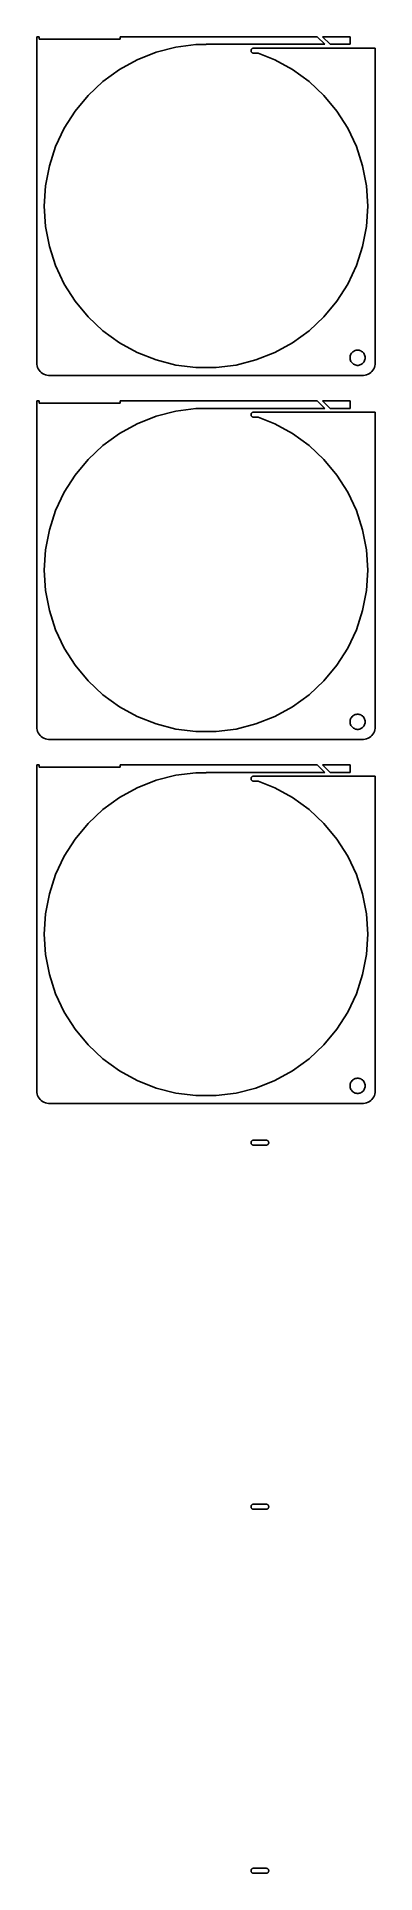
# Model space of a CAD drawing. Header units: metres. Extents: x -67 to 67, y 61 to 787.
import ezdxf

# ---------------------------------------------------------------- set-up
doc = ezdxf.new("R2010")
doc.units = ezdxf.units.M

msp = doc.modelspace()

# ---------------------------------------------------------------- linework, layer by layer
for p, q in [((-66, 787), (-67, 787)), ((-67, 787), (-67, 658)), ((-66, 786), (-66, 787)), ((-34, 786), (-66, 786)), ((44.0099, 786.99), (-34, 786.99)), ((-34, 786.99), (-34, 786)), ((47, 784), (44.0099, 786.99)), ((57, 786.99), (46.1312, 786.99)), ((46.1312, 786.99), (49.1213, 784)), ((57, 784), (57, 786.99)), ((-34.2929, 774.037), (-27.2499, 777.909)), ((-27.2499, 777.909), (-19.7771, 780.868)), ((-19.7771, 780.868), (-11.9924, 782.866)), ((-11.9924, 782.866), (-4.0186, 783.874)), ((-4.0186, 783.874), (0, 783.874)), ((0, 783.874), (0, 784)), ((0, 784), (47, 784)), ((17.8189, 781.625), (17.811, 781.5)), ((17.811, 781.5), (17.8189, 781.375)), ((17.8424, 781.749), (17.8189, 781.625)), ((17.8189, 781.375), (17.8424, 781.251)), ((17.8812, 781.868), (17.8424, 781.749)), ((17.8424, 781.251), (17.8812, 781.132)), ((17.9347, 781.982), (17.8812, 781.868)), ((17.8812, 781.132), (17.9347, 781.018)), ((18.002, 782.088), (17.9347, 781.982)), ((17.9347, 781.018), (18.002, 780.912)), ((18.082, 782.185), (18.002, 782.088)), ((18.002, 780.912), (18.082, 780.815)), ((18.1736, 782.271), (18.082, 782.185)), ((18.082, 780.815), (18.1736, 780.729)), ((18.2752, 782.344), (18.1736, 782.271)), ((18.1736, 780.729), (18.2752, 780.656)), ((18.3852, 782.405), (18.2752, 782.344)), ((18.2752, 780.656), (18.3852, 780.595)), ((18.502, 782.451), (18.3852, 782.405)), ((18.3852, 780.595), (18.502, 780.549)), ((18.6236, 782.482), (18.502, 782.451)), ((18.502, 780.549), (18.6236, 780.518)), ((18.7482, 782.498), (18.6236, 782.482)), ((18.6236, 780.518), (18.7482, 780.502)), ((19.561, 782.498), (18.7482, 782.498)), ((18.7482, 780.502), (20.7006, 780.502)), ((48.5, 782.5), (19.561, 782.5)), ((19.561, 782.5), (19.561, 782.498)), ((20.7006, 780.502), (27.2499, 777.909)), ((27.2499, 777.909), (34.2929, 774.037)), ((48.5533, 782.447), (48.5, 782.5)), ((48.6066, 782.5), (48.5533, 782.447)), ((66.9685, 782.5), (48.6066, 782.5)), ((49.1213, 784), (57, 784)), ((67, 782), (66.9685, 782.5)), ((67, 658), (67, 782)), ((-40.7951, 769.313), (-34.2929, 774.037)), ((34.2929, 774.037), (40.7951, 769.313)), ((-51.7771, 757.618), (-46.654, 763.811)), ((-46.654, 763.811), (-40.7951, 769.313)), ((40.7951, 769.313), (46.654, 763.811)), ((46.654, 763.811), (51.7771, 757.618)), ((-56.0836, 750.832), (-51.7771, 757.618)), ((51.7771, 757.618), (56.0836, 750.832)), ((-59.5057, 743.56), (-56.0836, 750.832)), ((56.0836, 750.832), (59.5057, 743.56)), ((-61.9893, 735.916), (-59.5057, 743.56)), ((59.5057, 743.56), (61.9893, 735.916)), ((-63.4953, 728.021), (-61.9893, 735.916)), ((61.9893, 735.916), (63.4953, 728.021)), ((-64, 720), (-63.4953, 728.021)), ((63.4953, 728.021), (64, 720)), ((-63.4953, 711.979), (-64, 720)), ((64, 720), (63.4953, 711.979)), ((-61.9893, 704.084), (-63.4953, 711.979)), ((63.4953, 711.979), (61.9893, 704.084)), ((-59.5057, 696.44), (-61.9893, 704.084)), ((61.9893, 704.084), (59.5057, 696.44)), ((-56.0836, 689.168), (-59.5057, 696.44)), ((59.5057, 696.44), (56.0836, 689.168)), ((-51.7771, 682.382), (-56.0836, 689.168)), ((56.0836, 689.168), (51.7771, 682.382)), ((-46.654, 676.189), (-51.7771, 682.382)), ((-40.7951, 670.687), (-46.654, 676.189)), ((46.654, 676.189), (40.7951, 670.687)), ((51.7771, 682.382), (46.654, 676.189)), ((-34.2929, 665.963), (-40.7951, 670.687)), ((40.7951, 670.687), (34.2929, 665.963)), ((-27.2499, 662.091), (-34.2929, 665.963)), ((-19.7771, 659.132), (-27.2499, 662.091)), ((27.2499, 662.091), (19.7771, 659.132)), ((34.2929, 665.963), (27.2499, 662.091)), ((57.2107, 661.104), (57.3711, 661.445)), ((57.3711, 661.445), (57.5729, 661.763)), ((57.5729, 661.763), (57.8131, 662.054)), ((57.8131, 662.054), (58.0877, 662.312)), ((58.0877, 662.312), (58.3925, 662.533)), ((58.3925, 662.533), (58.7227, 662.714)), ((58.7227, 662.714), (59.0729, 662.853)), ((59.0729, 662.853), (59.4379, 662.947)), ((59.4379, 662.947), (59.8116, 662.994)), ((59.8116, 662.994), (60.1884, 662.994)), ((60.1884, 662.994), (60.5621, 662.947)), ((60.5621, 662.947), (60.927, 662.853)), ((60.927, 662.853), (61.2773, 662.714)), ((61.2773, 662.714), (61.6075, 662.533)), ((61.6075, 662.533), (61.9123, 662.312)), ((61.9123, 662.312), (62.1869, 662.054)), ((62.1869, 662.054), (62.427, 661.763)), ((62.427, 661.763), (62.6289, 661.445)), ((62.6289, 661.445), (62.7893, 661.104)), ((-67, 658), (-66.9606, 657.373)), ((-66.9606, 657.373), (-66.8429, 656.757)), ((-66.8429, 656.757), (-66.6489, 656.159)), ((-66.6489, 656.159), (-66.3815, 655.591)), ((-66.3815, 655.591), (-66.0451, 655.061)), ((-66.0451, 655.061), (-65.6448, 654.577)), ((-65.6448, 654.577), (-65.1871, 654.147)), ((-65.1871, 654.147), (-64.6791, 653.778)), ((-11.9924, 657.134), (-19.7771, 659.132)), ((-4.0186, 656.126), (-11.9924, 657.134)), ((4.0186, 656.126), (-4.0186, 656.126)), ((11.9924, 657.134), (4.0186, 656.126)), ((19.7771, 659.132), (11.9924, 657.134)), ((57, 660), (57.0237, 660.376)), ((57.0237, 659.624), (57, 660)), ((57.0237, 660.376), (57.0942, 660.746)), ((57.0942, 659.254), (57.0237, 659.624)), ((57.0942, 660.746), (57.2107, 661.104)), ((57.2107, 658.896), (57.0942, 659.254)), ((57.3711, 658.555), (57.2107, 658.896)), ((57.5729, 658.237), (57.3711, 658.555)), ((57.8131, 657.946), (57.5729, 658.237)), ((58.0877, 657.688), (57.8131, 657.946)), ((58.3925, 657.467), (58.0877, 657.688)), ((58.7227, 657.286), (58.3925, 657.467)), ((59.0729, 657.147), (58.7227, 657.286)), ((59.4379, 657.053), (59.0729, 657.147)), ((59.8116, 657.006), (59.4379, 657.053)), ((60.1884, 657.006), (59.8116, 657.006)), ((60.5621, 657.053), (60.1884, 657.006)), ((60.927, 657.147), (60.5621, 657.053)), ((61.2773, 657.286), (60.927, 657.147)), ((61.6075, 657.467), (61.2773, 657.286)), ((61.9123, 657.688), (61.6075, 657.467)), ((62.1869, 657.946), (61.9123, 657.688)), ((62.427, 658.237), (62.1869, 657.946)), ((62.6289, 658.555), (62.427, 658.237)), ((62.7893, 658.896), (62.6289, 658.555)), ((62.7893, 661.104), (62.9057, 660.746)), ((62.9057, 659.254), (62.7893, 658.896)), ((62.9057, 660.746), (62.9763, 660.376)), ((62.9763, 659.624), (62.9057, 659.254)), ((62.9763, 660.376), (63, 660)), ((63, 660), (62.9763, 659.624)), ((64.6791, 653.778), (65.1871, 654.147)), ((65.1871, 654.147), (65.6448, 654.577)), ((65.6448, 654.577), (66.0451, 655.061)), ((66.0451, 655.061), (66.3815, 655.591)), ((66.3815, 655.591), (66.6489, 656.159)), ((66.6489, 656.159), (66.8429, 656.757)), ((66.8429, 656.757), (66.9606, 657.373)), ((66.9606, 657.373), (67, 658)), ((-64.6791, 653.778), (-64.1289, 653.476)), ((-64.1289, 653.476), (-63.5451, 653.245)), ((-63.5451, 653.245), (-62.9369, 653.089)), ((-62.9369, 653.089), (-62.3139, 653.01)), ((-62.3139, 653.01), (62.3139, 653.01)), ((62.3139, 653.01), (62.9369, 653.089)), ((62.9369, 653.089), (63.5451, 653.245)), ((63.5451, 653.245), (64.1289, 653.476)), ((64.1289, 653.476), (64.6791, 653.778)), ((-66, 643), (-67, 643)), ((-67, 643), (-67, 514)), ((-66, 642), (-66, 643)), ((-34, 642), (-66, 642)), ((44.0099, 642.99), (-34, 642.99)), ((-34, 642.99), (-34, 642)), ((-11.9924, 638.866), (-4.0186, 639.874)), ((-4.0186, 639.874), (0, 639.874)), ((0, 639.874), (0, 640)), ((0, 640), (47, 640)), ((47, 640), (44.0099, 642.99)), ((57, 642.99), (46.1312, 642.99)), ((46.1312, 642.99), (49.1213, 640)), ((49.1213, 640), (57, 640)), ((57, 640), (57, 642.99)), ((-34.2929, 630.037), (-27.2499, 633.909)), ((-27.2499, 633.909), (-19.7771, 636.868)), ((-19.7771, 636.868), (-11.9924, 638.866)), ((17.8189, 637.625), (17.811, 637.5)), ((17.811, 637.5), (17.8189, 637.375)), ((17.8424, 637.749), (17.8189, 637.625)), ((17.8189, 637.375), (17.8424, 637.251)), ((17.8812, 637.868), (17.8424, 637.749)), ((17.8424, 637.251), (17.8812, 637.132)), ((17.9347, 637.982), (17.8812, 637.868)), ((17.8812, 637.132), (17.9347, 637.018)), ((18.002, 638.088), (17.9347, 637.982)), ((17.9347, 637.018), (18.002, 636.912)), ((18.082, 638.185), (18.002, 638.088)), ((18.002, 636.912), (18.082, 636.815)), ((18.1736, 638.271), (18.082, 638.185)), ((18.082, 636.815), (18.1736, 636.729)), ((18.2752, 638.344), (18.1736, 638.271)), ((18.1736, 636.729), (18.2752, 636.656)), ((18.3852, 638.405), (18.2752, 638.344)), ((18.2752, 636.656), (18.3852, 636.595)), ((18.502, 638.451), (18.3852, 638.405)), ((18.3852, 636.595), (18.502, 636.549)), ((18.6236, 638.482), (18.502, 638.451)), ((18.502, 636.549), (18.6236, 636.518)), ((18.7482, 638.498), (18.6236, 638.482)), ((18.6236, 636.518), (18.7482, 636.502)), ((19.561, 638.498), (18.7482, 638.498)), ((18.7482, 636.502), (20.7006, 636.502)), ((48.5, 638.5), (19.561, 638.5)), ((19.561, 638.5), (19.561, 638.498)), ((20.7006, 636.502), (27.2499, 633.909)), ((27.2499, 633.909), (34.2929, 630.037)), ((48.5533, 638.447), (48.5, 638.5)), ((48.6066, 638.5), (48.5533, 638.447)), ((66.9685, 638.5), (48.6066, 638.5)), ((67, 638), (66.9685, 638.5)), ((67, 514), (67, 638)), ((-46.654, 619.811), (-40.7951, 625.313)), ((-40.7951, 625.313), (-34.2929, 630.037)), ((34.2929, 630.037), (40.7951, 625.313)), ((40.7951, 625.313), (46.654, 619.811)), ((-51.7771, 613.618), (-46.654, 619.811)), ((46.654, 619.811), (51.7771, 613.618)), ((-56.0836, 606.832), (-51.7771, 613.618)), ((51.7771, 613.618), (56.0836, 606.832)), ((-59.5057, 599.56), (-56.0836, 606.832)), ((56.0836, 606.832), (59.5057, 599.56)), ((-61.9893, 591.916), (-59.5057, 599.56)), ((59.5057, 599.56), (61.9893, 591.916)), ((-63.4953, 584.021), (-61.9893, 591.916)), ((61.9893, 591.916), (63.4953, 584.021)), ((-64, 576), (-63.4953, 584.021)), ((63.4953, 584.021), (64, 576)), ((-63.4953, 567.979), (-64, 576)), ((64, 576), (63.4953, 567.979)), ((-61.9893, 560.084), (-63.4953, 567.979)), ((63.4953, 567.979), (61.9893, 560.084)), ((-59.5057, 552.44), (-61.9893, 560.084)), ((61.9893, 560.084), (59.5057, 552.44)), ((-56.0836, 545.168), (-59.5057, 552.44)), ((59.5057, 552.44), (56.0836, 545.168)), ((-51.7771, 538.382), (-56.0836, 545.168)), ((56.0836, 545.168), (51.7771, 538.382)), ((-46.654, 532.189), (-51.7771, 538.382)), ((51.7771, 538.382), (46.654, 532.189)), ((-40.7951, 526.687), (-46.654, 532.189)), ((46.654, 532.189), (40.7951, 526.687)), ((-34.2929, 521.963), (-40.7951, 526.687)), ((40.7951, 526.687), (34.2929, 521.963)), ((-27.2499, 518.091), (-34.2929, 521.963)), ((-19.7771, 515.132), (-27.2499, 518.091)), ((27.2499, 518.091), (19.7771, 515.132)), ((34.2929, 521.963), (27.2499, 518.091)), ((57, 516), (57.0237, 516.376)), ((57.0237, 515.624), (57, 516)), ((57.0237, 516.376), (57.0942, 516.746)), ((57.0942, 516.746), (57.2107, 517.104)), ((57.2107, 517.104), (57.3711, 517.445)), ((57.3711, 517.445), (57.5729, 517.763)), ((57.5729, 517.763), (57.8131, 518.054)), ((57.8131, 518.054), (58.0877, 518.312)), ((58.0877, 518.312), (58.3925, 518.533)), ((58.3925, 518.533), (58.7227, 518.714)), ((58.7227, 518.714), (59.0729, 518.853)), ((59.0729, 518.853), (59.4379, 518.947)), ((59.4379, 518.947), (59.8116, 518.994)), ((59.8116, 518.994), (60.1884, 518.994)), ((60.1884, 518.994), (60.5621, 518.947)), ((60.5621, 518.947), (60.927, 518.853)), ((60.927, 518.853), (61.2773, 518.714)), ((61.2773, 518.714), (61.6075, 518.533)), ((61.6075, 518.533), (61.9123, 518.312)), ((61.9123, 518.312), (62.1869, 518.054)), ((62.1869, 518.054), (62.427, 517.763)), ((62.427, 517.763), (62.6289, 517.445)), ((62.6289, 517.445), (62.7893, 517.104)), ((62.7893, 517.104), (62.9057, 516.746)), ((62.9057, 516.746), (62.9763, 516.376)), ((62.9763, 516.376), (63, 516)), ((63, 516), (62.9763, 515.624)), ((-67, 514), (-66.9606, 513.373)), ((-66.9606, 513.373), (-66.8429, 512.757)), ((-66.8429, 512.757), (-66.6489, 512.159)), ((-66.6489, 512.159), (-66.3815, 511.591)), ((-66.3815, 511.591), (-66.0451, 511.061)), ((-66.0451, 511.061), (-65.6448, 510.577)), ((-65.6448, 510.577), (-65.1871, 510.147)), ((-65.1871, 510.147), (-64.6791, 509.778)), ((-64.6791, 509.778), (-64.1289, 509.476)), ((-64.1289, 509.476), (-63.5451, 509.245)), ((-63.5451, 509.245), (-62.9369, 509.089)), ((-62.9369, 509.089), (-62.3139, 509.01)), ((-62.3139, 509.01), (62.3139, 509.01)), ((-11.9924, 513.134), (-19.7771, 515.132)), ((-4.0186, 512.126), (-11.9924, 513.134)), ((4.0186, 512.126), (-4.0186, 512.126)), ((11.9924, 513.134), (4.0186, 512.126)), ((19.7771, 515.132), (11.9924, 513.134)), ((57.0942, 515.254), (57.0237, 515.624)), ((57.2107, 514.896), (57.0942, 515.254)), ((57.3711, 514.555), (57.2107, 514.896)), ((57.5729, 514.237), (57.3711, 514.555)), ((57.8131, 513.946), (57.5729, 514.237)), ((58.0877, 513.688), (57.8131, 513.946)), ((58.3925, 513.467), (58.0877, 513.688)), ((58.7227, 513.286), (58.3925, 513.467)), ((59.0729, 513.147), (58.7227, 513.286)), ((59.4379, 513.053), (59.0729, 513.147)), ((59.8116, 513.006), (59.4379, 513.053)), ((60.1884, 513.006), (59.8116, 513.006)), ((60.5621, 513.053), (60.1884, 513.006)), ((60.927, 513.147), (60.5621, 513.053)), ((61.2773, 513.286), (60.927, 513.147)), ((61.6075, 513.467), (61.2773, 513.286)), ((61.9123, 513.688), (61.6075, 513.467)), ((62.1869, 513.946), (61.9123, 513.688)), ((62.427, 514.237), (62.1869, 513.946)), ((62.3139, 509.01), (62.9369, 509.089)), ((62.6289, 514.555), (62.427, 514.237)), ((62.7893, 514.896), (62.6289, 514.555)), ((62.9057, 515.254), (62.7893, 514.896)), ((62.9763, 515.624), (62.9057, 515.254)), ((62.9369, 509.089), (63.5451, 509.245)), ((63.5451, 509.245), (64.1289, 509.476)), ((64.1289, 509.476), (64.6791, 509.778)), ((64.6791, 509.778), (65.1871, 510.147)), ((65.1871, 510.147), (65.6448, 510.577)), ((65.6448, 510.577), (66.0451, 511.061)), ((66.0451, 511.061), (66.3815, 511.591)), ((66.3815, 511.591), (66.6489, 512.159)), ((66.6489, 512.159), (66.8429, 512.757)), ((66.8429, 512.757), (66.9606, 513.373)), ((66.9606, 513.373), (67, 514)), ((-66, 499), (-67, 499)), ((-67, 499), (-67, 370)), ((-66, 498), (-66, 499)), ((-34, 498), (-66, 498)), ((44.0099, 498.99), (-34, 498.99)), ((-34, 498.99), (-34, 498)), ((-19.7771, 492.868), (-11.9924, 494.866)), ((-11.9924, 494.866), (-4.0186, 495.874)), ((-4.0186, 495.874), (0, 495.874)), ((0, 495.874), (0, 496)), ((0, 496), (47, 496)), ((18.002, 494.088), (17.9347, 493.982)), ((18.082, 494.185), (18.002, 494.088)), ((18.1736, 494.271), (18.082, 494.185)), ((18.2752, 494.344), (18.1736, 494.271)), ((18.3852, 494.405), (18.2752, 494.344)), ((18.502, 494.451), (18.3852, 494.405)), ((18.6236, 494.482), (18.502, 494.451)), ((18.7482, 494.498), (18.6236, 494.482)), ((19.561, 494.498), (18.7482, 494.498)), ((48.5, 494.5), (19.561, 494.5)), ((19.561, 494.5), (19.561, 494.498)), ((47, 496), (44.0099, 498.99)), ((57, 498.99), (46.1312, 498.99)), ((46.1312, 498.99), (49.1213, 496)), ((48.5533, 494.447), (48.5, 494.5)), ((48.6066, 494.5), (48.5533, 494.447)), ((66.9685, 494.5), (48.6066, 494.5)), ((49.1213, 496), (57, 496)), ((57, 496), (57, 498.99)), ((67, 494), (66.9685, 494.5)), ((-34.2929, 486.037), (-27.2499, 489.909)), ((-27.2499, 489.909), (-19.7771, 492.868)), ((17.8189, 493.625), (17.811, 493.5)), ((17.811, 493.5), (17.8189, 493.375)), ((17.8424, 493.749), (17.8189, 493.625)), ((17.8189, 493.375), (17.8424, 493.251)), ((17.8812, 493.868), (17.8424, 493.749)), ((17.8424, 493.251), (17.8812, 493.132)), ((17.9347, 493.982), (17.8812, 493.868)), ((17.8812, 493.132), (17.9347, 493.018)), ((17.9347, 493.018), (18.002, 492.912)), ((18.002, 492.912), (18.082, 492.815)), ((18.082, 492.815), (18.1736, 492.729)), ((18.1736, 492.729), (18.2752, 492.656)), ((18.2752, 492.656), (18.3852, 492.595)), ((18.3852, 492.595), (18.502, 492.549)), ((18.502, 492.549), (18.6236, 492.518)), ((18.6236, 492.518), (18.7482, 492.502)), ((18.7482, 492.502), (20.7006, 492.502)), ((20.7006, 492.502), (27.2499, 489.909)), ((27.2499, 489.909), (34.2929, 486.037)), ((67, 370), (67, 494)), ((-46.654, 475.811), (-40.7951, 481.313)), ((-40.7951, 481.313), (-34.2929, 486.037)), ((34.2929, 486.037), (40.7951, 481.313)), ((40.7951, 481.313), (46.654, 475.811)), ((-51.7771, 469.618), (-46.654, 475.811)), ((46.654, 475.811), (51.7771, 469.618)), ((-56.0836, 462.832), (-51.7771, 469.618)), ((51.7771, 469.618), (56.0836, 462.832)), ((-59.5057, 455.56), (-56.0836, 462.832)), ((56.0836, 462.832), (59.5057, 455.56)), ((-61.9893, 447.916), (-59.5057, 455.56)), ((59.5057, 455.56), (61.9893, 447.916)), ((-63.4953, 440.021), (-61.9893, 447.916)), ((61.9893, 447.916), (63.4953, 440.021)), ((-64, 432), (-63.4953, 440.021)), ((63.4953, 440.021), (64, 432)), ((-63.4953, 423.979), (-64, 432)), ((64, 432), (63.4953, 423.979)), ((-61.9893, 416.084), (-63.4953, 423.979)), ((63.4953, 423.979), (61.9893, 416.084)), ((-59.5057, 408.44), (-61.9893, 416.084)), ((61.9893, 416.084), (59.5057, 408.44)), ((-56.0836, 401.168), (-59.5057, 408.44)), ((59.5057, 408.44), (56.0836, 401.168)), ((-51.7771, 394.382), (-56.0836, 401.168)), ((56.0836, 401.168), (51.7771, 394.382)), ((-46.654, 388.189), (-51.7771, 394.382)), ((51.7771, 394.382), (46.654, 388.189)), ((-40.7951, 382.687), (-46.654, 388.189)), ((46.654, 388.189), (40.7951, 382.687)), ((-34.2929, 377.963), (-40.7951, 382.687)), ((-27.2499, 374.091), (-34.2929, 377.963)), ((34.2929, 377.963), (27.2499, 374.091)), ((40.7951, 382.687), (34.2929, 377.963)), ((-19.7771, 371.132), (-27.2499, 374.091)), ((-11.9924, 369.134), (-19.7771, 371.132)), ((19.7771, 371.132), (11.9924, 369.134)), ((27.2499, 374.091), (19.7771, 371.132)), ((57, 372), (57.0237, 372.376)), ((57.0237, 371.624), (57, 372)), ((57.0237, 372.376), (57.0942, 372.746)), ((57.0942, 371.254), (57.0237, 371.624)), ((57.0942, 372.746), (57.2107, 373.104)), ((57.2107, 370.896), (57.0942, 371.254)), ((57.2107, 373.104), (57.3711, 373.445)), ((57.3711, 370.555), (57.2107, 370.896)), ((57.3711, 373.445), (57.5729, 373.763)), ((57.5729, 370.237), (57.3711, 370.555)), ((57.5729, 373.763), (57.8131, 374.054)), ((57.8131, 374.054), (58.0877, 374.312)), ((58.0877, 374.312), (58.3925, 374.533)), ((58.3925, 374.533), (58.7227, 374.714)), ((58.7227, 374.714), (59.0729, 374.853)), ((59.0729, 374.853), (59.4379, 374.947)), ((59.4379, 374.947), (59.8116, 374.994)), ((59.8116, 374.994), (60.1884, 374.994)), ((60.1884, 374.994), (60.5621, 374.947)), ((60.5621, 374.947), (60.927, 374.853)), ((60.927, 374.853), (61.2773, 374.714)), ((61.2773, 374.714), (61.6075, 374.533)), ((61.6075, 374.533), (61.9123, 374.312)), ((61.9123, 374.312), (62.1869, 374.054)), ((62.1869, 374.054), (62.427, 373.763)), ((62.427, 373.763), (62.6289, 373.445)), ((62.6289, 370.555), (62.427, 370.237)), ((62.6289, 373.445), (62.7893, 373.104)), ((62.7893, 370.896), (62.6289, 370.555)), ((62.7893, 373.104), (62.9057, 372.746)), ((62.9057, 371.254), (62.7893, 370.896)), ((62.9057, 372.746), (62.9763, 372.376)), ((62.9763, 371.624), (62.9057, 371.254)), ((62.9763, 372.376), (63, 372)), ((63, 372), (62.9763, 371.624)), ((-67, 370), (-66.9606, 369.373)), ((-66.9606, 369.373), (-66.8429, 368.757)), ((-66.8429, 368.757), (-66.6489, 368.159)), ((-66.6489, 368.159), (-66.3815, 367.591)), ((-66.3815, 367.591), (-66.0451, 367.061)), ((-66.0451, 367.061), (-65.6448, 366.577)), ((-65.6448, 366.577), (-65.1871, 366.147)), ((-65.1871, 366.147), (-64.6791, 365.778)), ((-64.6791, 365.778), (-64.1289, 365.476)), ((-64.1289, 365.476), (-63.5451, 365.245)), ((-63.5451, 365.245), (-62.9369, 365.089)), ((-62.9369, 365.089), (-62.3139, 365.01)), ((-62.3139, 365.01), (62.3139, 365.01)), ((-4.0186, 368.126), (-11.9924, 369.134)), ((4.0186, 368.126), (-4.0186, 368.126)), ((11.9924, 369.134), (4.0186, 368.126)), ((57.8131, 369.946), (57.5729, 370.237)), ((58.0877, 369.688), (57.8131, 369.946)), ((58.3925, 369.467), (58.0877, 369.688)), ((58.7227, 369.286), (58.3925, 369.467)), ((59.0729, 369.147), (58.7227, 369.286)), ((59.4379, 369.053), (59.0729, 369.147)), ((59.8116, 369.006), (59.4379, 369.053)), ((60.1884, 369.006), (59.8116, 369.006)), ((60.5621, 369.053), (60.1884, 369.006)), ((60.927, 369.147), (60.5621, 369.053)), ((61.2773, 369.286), (60.927, 369.147)), ((61.6075, 369.467), (61.2773, 369.286)), ((61.9123, 369.688), (61.6075, 369.467)), ((62.1869, 369.946), (61.9123, 369.688)), ((62.427, 370.237), (62.1869, 369.946)), ((62.3139, 365.01), (62.9369, 365.089)), ((62.9369, 365.089), (63.5451, 365.245)), ((63.5451, 365.245), (64.1289, 365.476)), ((64.1289, 365.476), (64.6791, 365.778)), ((64.6791, 365.778), (65.1871, 366.147)), ((65.1871, 366.147), (65.6448, 366.577)), ((65.6448, 366.577), (66.0451, 367.061)), ((66.0451, 367.061), (66.3815, 367.591)), ((66.3815, 367.591), (66.6489, 368.159)), ((66.6489, 368.159), (66.8429, 368.757)), ((66.8429, 368.757), (66.9606, 369.373)), ((66.9606, 369.373), (67, 370)), ((17.8189, 349.625), (17.811, 349.5)), ((17.811, 349.5), (17.8189, 349.375)), ((17.8424, 349.749), (17.8189, 349.625)), ((17.8189, 349.375), (17.8424, 349.251)), ((17.8812, 349.868), (17.8424, 349.749)), ((17.8424, 349.251), (17.8812, 349.132)), ((17.9347, 349.982), (17.8812, 349.868)), ((17.8812, 349.132), (17.9347, 349.018)), ((18.002, 350.088), (17.9347, 349.982)), ((17.9347, 349.018), (18.002, 348.912)), ((18.082, 350.185), (18.002, 350.088)), ((18.002, 348.912), (18.082, 348.815)), ((18.1736, 350.271), (18.082, 350.185)), ((18.082, 348.815), (18.1736, 348.729)), ((18.2752, 350.344), (18.1736, 350.271)), ((18.1736, 348.729), (18.2752, 348.656)), ((18.3852, 350.405), (18.2752, 350.344)), ((18.502, 350.451), (18.3852, 350.405)), ((18.6236, 350.482), (18.502, 350.451)), ((18.7482, 350.498), (18.6236, 350.482)), ((23.8738, 350.498), (18.7482, 350.498)), ((23.9984, 350.482), (23.8738, 350.498)), ((24.12, 350.451), (23.9984, 350.482)), ((24.2368, 350.405), (24.12, 350.451)), ((24.3468, 350.344), (24.2368, 350.405)), ((24.4484, 350.271), (24.3468, 350.344)), ((24.3468, 348.656), (24.4484, 348.729)), ((24.54, 350.185), (24.4484, 350.271)), ((24.4484, 348.729), (24.54, 348.815)), ((24.62, 350.088), (24.54, 350.185)), ((24.54, 348.815), (24.62, 348.912)), ((24.6873, 349.982), (24.62, 350.088)), ((24.62, 348.912), (24.6873, 349.018)), ((24.7408, 349.868), (24.6873, 349.982)), ((24.6873, 349.018), (24.7408, 349.132)), ((24.7796, 349.749), (24.7408, 349.868)), ((24.7408, 349.132), (24.7796, 349.251)), ((24.8031, 349.625), (24.7796, 349.749)), ((24.7796, 349.251), (24.8031, 349.375)), ((24.811, 349.5), (24.8031, 349.625)), ((24.8031, 349.375), (24.811, 349.5)), ((18.2752, 348.656), (18.3852, 348.595)), ((18.3852, 348.595), (18.502, 348.549)), ((18.502, 348.549), (18.6236, 348.518)), ((18.6236, 348.518), (18.7482, 348.502)), ((18.7482, 348.502), (23.8738, 348.502)), ((23.8738, 348.502), (23.9984, 348.518)), ((23.9984, 348.518), (24.12, 348.549)), ((24.12, 348.549), (24.2368, 348.595)), ((24.2368, 348.595), (24.3468, 348.656)), ((17.8189, 205.625), (17.811, 205.5)), ((17.811, 205.5), (17.8189, 205.375)), ((17.8424, 205.749), (17.8189, 205.625)), ((17.8189, 205.375), (17.8424, 205.251)), ((17.8812, 205.868), (17.8424, 205.749)), ((17.8424, 205.251), (17.8812, 205.132)), ((17.9347, 205.982), (17.8812, 205.868)), ((17.8812, 205.132), (17.9347, 205.018)), ((18.002, 206.088), (17.9347, 205.982)), ((17.9347, 205.018), (18.002, 204.912)), ((18.082, 206.185), (18.002, 206.088)), ((18.002, 204.912), (18.082, 204.815)), ((18.1736, 206.271), (18.082, 206.185)), ((18.082, 204.815), (18.1736, 204.729)), ((18.2752, 206.344), (18.1736, 206.271)), ((18.1736, 204.729), (18.2752, 204.656)), ((18.3852, 206.405), (18.2752, 206.344)), ((18.2752, 204.656), (18.3852, 204.595)), ((18.502, 206.451), (18.3852, 206.405)), ((18.3852, 204.595), (18.502, 204.549)), ((18.6236, 206.482), (18.502, 206.451)), ((18.502, 204.549), (18.6236, 204.518)), ((18.7482, 206.498), (18.6236, 206.482)), ((18.6236, 204.518), (18.7482, 204.502)), ((23.8738, 206.498), (18.7482, 206.498)), ((18.7482, 204.502), (23.8738, 204.502)), ((23.9984, 206.482), (23.8738, 206.498)), ((23.8738, 204.502), (23.9984, 204.518)), ((24.12, 206.451), (23.9984, 206.482)), ((23.9984, 204.518), (24.12, 204.549)), ((24.2368, 206.405), (24.12, 206.451)), ((24.12, 204.549), (24.2368, 204.595)), ((24.3468, 206.344), (24.2368, 206.405)), ((24.2368, 204.595), (24.3468, 204.656)), ((24.4484, 206.271), (24.3468, 206.344)), ((24.3468, 204.656), (24.4484, 204.729)), ((24.54, 206.185), (24.4484, 206.271)), ((24.4484, 204.729), (24.54, 204.815)), ((24.62, 206.088), (24.54, 206.185)), ((24.54, 204.815), (24.62, 204.912)), ((24.6873, 205.982), (24.62, 206.088)), ((24.62, 204.912), (24.6873, 205.018)), ((24.7408, 205.868), (24.6873, 205.982)), ((24.6873, 205.018), (24.7408, 205.132)), ((24.7796, 205.749), (24.7408, 205.868)), ((24.7408, 205.132), (24.7796, 205.251)), ((24.8031, 205.625), (24.7796, 205.749)), ((24.7796, 205.251), (24.8031, 205.375)), ((24.811, 205.5), (24.8031, 205.625)), ((24.8031, 205.375), (24.811, 205.5)), ((17.8189, 61.6253), (17.811, 61.5)), ((17.811, 61.5), (17.8189, 61.3747)), ((17.8424, 61.7487), (17.8189, 61.6253)), ((17.8189, 61.3747), (17.8424, 61.2513)), ((17.8812, 61.8681), (17.8424, 61.7487)), ((17.8424, 61.2513), (17.8812, 61.1319)), ((17.9347, 61.9818), (17.8812, 61.8681)), ((17.8812, 61.1319), (17.9347, 61.0182)), ((18.002, 62.0878), (17.9347, 61.9818)), ((17.9347, 61.0182), (18.002, 60.9122)), ((18.082, 62.1845), (18.002, 62.0878)), ((18.002, 60.9122), (18.082, 60.8154)), ((18.1736, 62.2705), (18.082, 62.1845)), ((18.082, 60.8154), (18.1736, 60.7295)), ((18.2752, 62.3443), (18.1736, 62.2705)), ((18.1736, 60.7295), (18.2752, 60.6557)), ((18.3852, 62.4048), (18.2752, 62.3443)), ((18.2752, 60.6557), (18.3852, 60.5952)), ((18.502, 62.451), (18.3852, 62.4048)), ((18.3852, 60.5952), (18.502, 60.5489)), ((18.6236, 62.4823), (18.502, 62.451)), ((18.502, 60.5489), (18.6236, 60.5177)), ((18.7482, 62.498), (18.6236, 62.4823)), ((18.6236, 60.5177), (18.7482, 60.502)), ((23.8738, 62.498), (18.7482, 62.498)), ((18.7482, 60.502), (23.8738, 60.502)), ((23.9984, 62.4823), (23.8738, 62.498)), ((23.8738, 60.502), (23.9984, 60.5177)), ((24.12, 62.451), (23.9984, 62.4823)), ((23.9984, 60.5177), (24.12, 60.5489)), ((24.2368, 62.4048), (24.12, 62.451)), ((24.12, 60.5489), (24.2368, 60.5952)), ((24.3468, 62.3443), (24.2368, 62.4048)), ((24.2368, 60.5952), (24.3468, 60.6557)), ((24.4484, 62.2705), (24.3468, 62.3443)), ((24.3468, 60.6557), (24.4484, 60.7295)), ((24.54, 62.1845), (24.4484, 62.2705)), ((24.4484, 60.7295), (24.54, 60.8154)), ((24.62, 62.0878), (24.54, 62.1845)), ((24.54, 60.8154), (24.62, 60.9122)), ((24.6873, 61.9818), (24.62, 62.0878)), ((24.62, 60.9122), (24.6873, 61.0182)), ((24.7408, 61.8681), (24.6873, 61.9818)), ((24.6873, 61.0182), (24.7408, 61.1319)), ((24.7796, 61.7487), (24.7408, 61.8681)), ((24.7408, 61.1319), (24.7796, 61.2513)), ((24.8031, 61.6253), (24.7796, 61.7487)), ((24.7796, 61.2513), (24.8031, 61.3747)), ((24.811, 61.5), (24.8031, 61.6253)), ((24.8031, 61.3747), (24.811, 61.5))]:
    msp.add_line(p, q)

doc.saveas('drawing.dxf')
